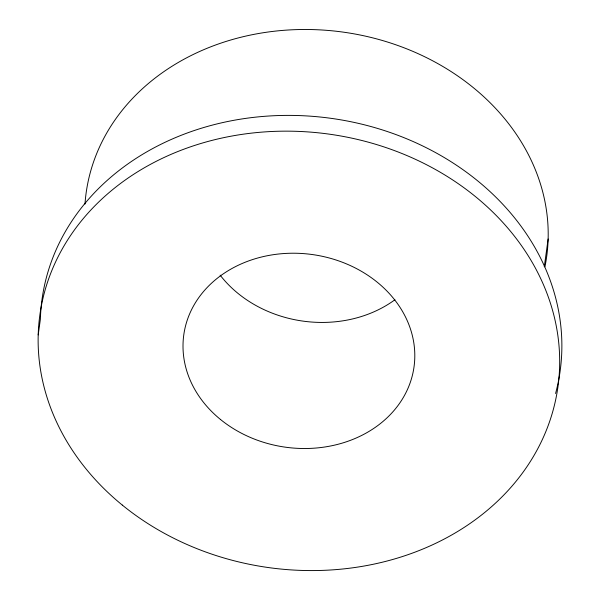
<?xml version="1.0" encoding="UTF-8"?>
<svg xmlns="http://www.w3.org/2000/svg" width="600" height="600" viewBox="0 0 600 600"><rect width="100%" height="100%" fill="white"/><g stroke="black" fill="none" stroke-linecap="round" stroke-linejoin="round"><path stroke-width="0.9" d="M38.205 334.905L40.388 319.147A261.517 218.827 7.9 0 1 332.865 118.59A261.517 218.827 7.9 0 1 555.57 393.51M544.283 266.782L548.138 238.972M84.983 204.097A232.462 194.52 7.9 0 1 342.435 32.017A232.462 194.52 7.9 0 1 544.95 266.737M394.935 299.745A116.235 97.26 7.9 0 1 220.132 275.145M122.317 505.095A261.517 218.827 7.9 0 0 553.38 409.268A261.517 218.827 7.9 0 0 221.025 138.233A261.517 218.827 7.9 0 0 122.317 505.095M220.417 419.415A116.235 97.26 7.9 0 0 412.005 376.822A116.235 97.26 7.9 0 0 264.293 256.365A116.235 97.26 7.9 0 0 220.417 419.415"/></g></svg>
